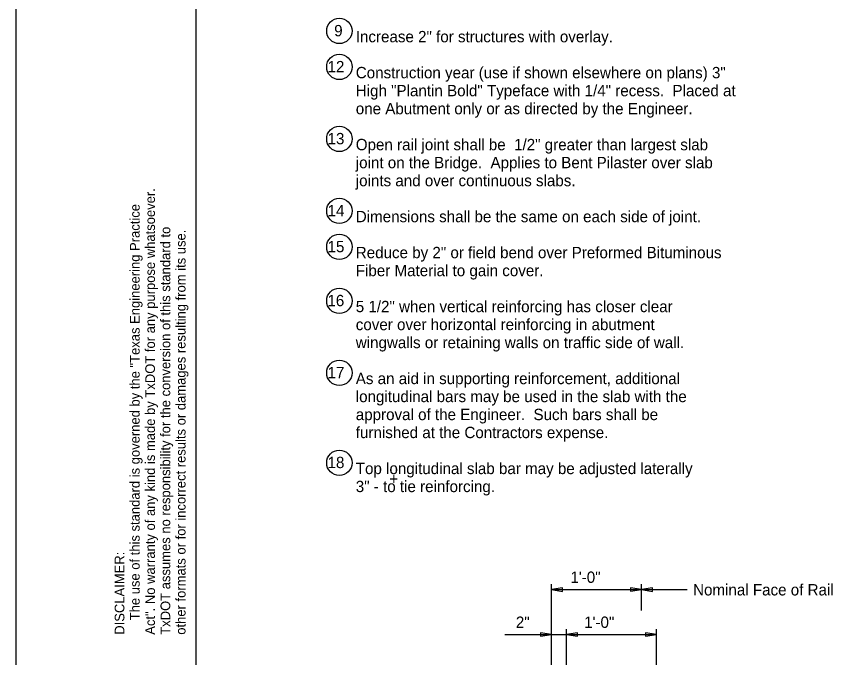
# Model space of a CAD drawing. Extents: x 2 to 71, y 0 to 22.
# Drawn here: x 37 to 46.08, y 7.36 to 14.49 of the extents above; entities that cross this region are included whole.
import ezdxf

# ---------------------------------------------------------------- set-up
doc = ezdxf.new("R2010")
doc.units = 0
doc.layers.add('Level 1', color=7, linetype='Continuous')

msp = doc.modelspace()

# ---------------------------------------------------------------- linework, layer by layer
at = {"layer": 'Level 1'}
for p, q in [((36.9999, 0), (36.9999, 22)), ((38.9999, 0.5), (38.9999, 21.5)), ((42.9532, 6.8657), (42.9532, 8.1742)), ((43.9532, 7.8829), (43.9532, 8.1742)), ((42.9532, 8.1142), (43.9532, 8.1142)), ((43.9532, 8.1142), (44.4618, 8.1142)), ((43.1199, 6.791), (43.1199, 7.6742)), ((44.1199, 6.7303), (44.1199, 7.6742)), ((42.4335, 7.6142), (44.1199, 7.6142))]:
    msp.add_line(p, q, dxfattribs=at)
for points in [[(42.9532, 8.1142), (43.0757, 8.0942), (43.0757, 8.1329)], [(43.9532, 8.1142), (43.8307, 8.1342), (43.8307, 8.0954)], [(43.9532, 8.1142), (44.0757, 8.0942), (44.0757, 8.1329)], [(42.9532, 7.6142), (42.8307, 7.6342), (42.8307, 7.5954)], [(43.1199, 7.6142), (43.2424, 7.5942), (43.2424, 7.6329)], [(44.1199, 7.6142), (43.9974, 7.6342), (43.9974, 7.5954)]]:
    msp.add_lwpolyline(points, close=True, dxfattribs=at)
for centre in [(40.5928, 14.3233), (40.5928, 13.9233), (40.5928, 13.1233), (40.5928, 12.3233), (40.5928, 11.9233), (40.5928, 11.3233), (40.5928, 10.5233), (40.5928, 9.5233)]:
    msp.add_circle(centre, 0.1411, dxfattribs=at)

# ---------------------------------------------------------------- texts
for s, p in [('9', (40.5353, 14.2635)), ('Increase 2" for structures with overlay.', (40.7755, 14.1973)), ('12', (40.4614, 13.8636)), ('Construction year (use if shown elsewhere on plans) 3"', (40.7755, 13.7973)), ('High "Plantin Bold" Typeface with 1/4" recess.  Placed at', (40.7755, 13.5973)), ('one Abutment only or as directed by the Engineer.', (40.7755, 13.3973)), ('13', (40.4614, 13.0636)), ('Open rail joint shall be  1/2" greater than largest slab', (40.7755, 12.9973)), ('joint on the Bridge.  Applies to Bent Pilaster over slab', (40.7755, 12.7973)), ('joints and over continuous slabs.', (40.7755, 12.5973)), ('14', (40.4619, 12.2636)), ('Dimensions shall be the same on each side of joint.', (40.7755, 12.1973)), ('15', (40.4614, 11.8636)), ('Reduce by 2" or field bend over Preformed Bituminous', (40.7755, 11.7973)), ('Fiber Material to gain cover.', (40.7755, 11.5973)), ('16', (40.46, 11.2636)), ('5 1/2" when vertical reinforcing has closer clear', (40.7755, 11.1973)), ('cover over horizontal reinforcing in abutment', (40.7755, 10.9973)), ('wingwalls or retaining walls on traffic side of wall.', (40.7755, 10.7973)), ('17', (40.4619, 10.4636)), ('As an aid in supporting reinforcement, additional', (40.7755, 10.3973)), ('longitudinal bars may be used in the slab with the', (40.7755, 10.1973)), ('approval of the Engineer.  Such bars shall be', (40.7755, 9.9973)), ('furnished at the Contractors expense.', (40.7755, 9.7973)), ('18', (40.4614, 9.4636)), ('Top longitudinal slab bar may be adjusted laterally', (40.7755, 9.3973)), ('+', (41.1491, 9.2823)), ('3" - to tie reinforcing.', (40.7755, 9.1973)), ('1\'-0"', (43.1627, 8.1882)), ('Nominal Face of Rail', (44.5272, 8.0487)), ('2"', (42.5557, 7.6882)), ('1\'-0"', (43.3157, 7.688))]:
    msp.add_text(s, height=0.126, dxfattribs=at).set_placement(p)
for s, p in [('Act". No warranty of any kind is made by TxDOT for any purpose whatsoever.', (38.5419, 7.6118)), ('    The use of this standard is governed by the "Texas Engineering Practice', (38.3719, 7.6118)), ('TxDOT assumes no responsibility for the conversion of this standard to', (38.7119, 7.6118)), ('other formats or for incorrect results or damages resulting from its use.', (38.8819, 7.6118)), ('DISCLAIMER:', (38.2019, 7.6118))]:
    msp.add_text(s, height=0.108, rotation=90, dxfattribs=at).set_placement(p)

doc.saveas('drawing.dxf')
